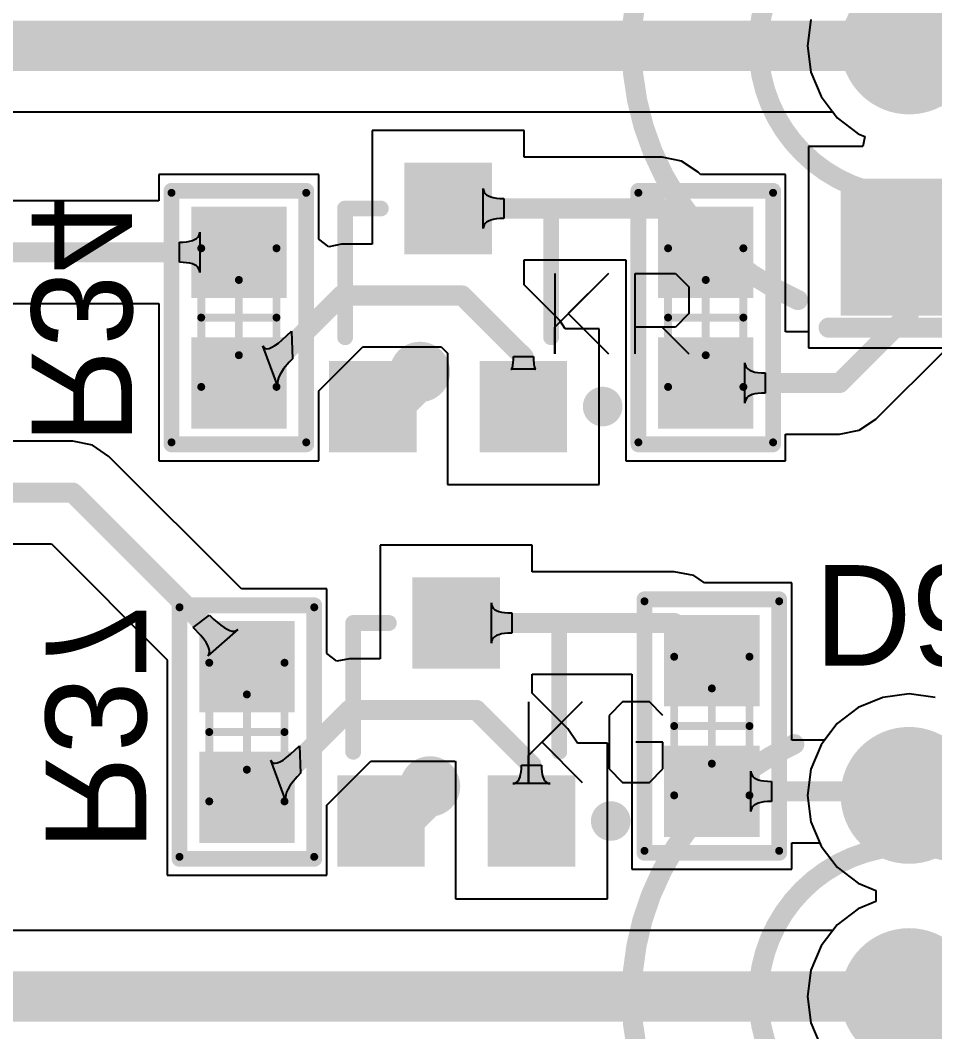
# Model space of a CAD drawing. Extents: x 8 to 204, y 9 to 177.
# Drawn here: x 124.98 to 136.52, y 34.29 to 47.06 of the extents above; entities that cross this region are included whole.
import ezdxf

# ---------------------------------------------------------------- set-up
doc = ezdxf.new("R2010")
doc.units = 0
doc.layers.get('0').update_dxf_attribs({"linetype": 'CONTINUOUS'})
for name, color, linetype in [('BOTTOMLAYER', 5, 'CONTINUOUS'), ('BOTTOMOVERLAY', 54, 'CONTINUOUS'), ('BOTTOMPASTE', 16, 'CONTINUOUS'), ('BOTTOMSOLDER', 6, 'CONTINUOUS'), ('MECHANICAL1', 6, 'CONTINUOUS'), ('MECHANICAL13', 56, 'CONTINUOUS'), ('MECHANICAL15', 56, 'CONTINUOUS'), ('MULTILAYER', 9, 'CONTINUOUS'), ('PADHOLELAYER', 156, 'CONTINUOUS'), ('TOPLAYER', 1, 'CONTINUOUS'), ('TOPOVERLAY', 2, 'CONTINUOUS'), ('TOPSOLDER', 216, 'CONTINUOUS'), ('VIAHOLELAYER', 16, 'CONTINUOUS')]:
    doc.layers.add(name, color=color, linetype=linetype)

# ---------------------------------------------------------------- blocks, each defined once
blk = doc.blocks.new('0603___MONTAGEM_M_QUINA_B4')
at = {"layer": 'BOTTOMLAYER'}
for points in [[(-1.3, 0.5), (-1.3, -0.5), (-0.35, 0.5), (-0.35, -0.5)], [(0.35, 0.5), (0.35, -0.5), (1.3, 0.5), (1.3, -0.5)]]:
    blk.add_solid(points, dxfattribs=at)
at = {"layer": 'BOTTOMOVERLAY', "const_width": 0.2}
for points in [[(-1.6, 0.85), (-1.6, -0.85)], [(-1.6, 0.85), (1.6, 0.85)], [(1.6, 0.85), (1.6, -0.85)], [(-1.6, -0.85), (1.6, -0.85)]]:
    blk.add_lwpolyline(points, dxfattribs=at)
at = {"layer": 'BOTTOMOVERLAY', "const_width": 0.1}
for points in [[(-1.65, 0.85, 1), (-1.55, 0.85, 1)], [(-1.65, 0.85, 1), (-1.55, 0.85, 1)], [(1.55, 0.85, 1), (1.65, 0.85, 1)], [(1.55, 0.85, 1), (1.65, 0.85, 1)], [(-1.65, -0.85, 1), (-1.55, -0.85, 1)], [(-1.65, -0.85, 1), (-1.55, -0.85, 1)], [(1.55, -0.85, 1), (1.65, -0.85, 1)], [(1.55, -0.85, 1), (1.65, -0.85, 1)]]:
    blk.add_lwpolyline(points, format="xyb", close=True, dxfattribs=at)
at = {"layer": 'BOTTOMPASTE'}
for points in [[(-1.3, 0.5), (-1.3, -0.5), (-0.35, 0.5), (-0.35, -0.5)], [(0.35, 0.5), (0.35, -0.5), (1.3, 0.5), (1.3, -0.5)]]:
    blk.add_solid(points, dxfattribs=at)
at = {"layer": 'BOTTOMSOLDER'}
for points in [[(-1.402, 0.602), (-1.402, -0.602), (-0.248, 0.602), (-0.248, -0.602)], [(0.248, 0.602), (0.248, -0.602), (1.402, 0.602), (1.402, -0.602)]]:
    blk.add_solid(points, dxfattribs=at)
at = {"layer": 'MECHANICAL13', "const_width": 0.1}
for points in [[(-0.875, 0.475), (-0.875, -0.475)], [(-0.875, 0.475), (0.875, 0.475)], [(0.875, 0.475), (0.875, -0.475)], [(-0.875, -0.475), (0.875, -0.475)]]:
    blk.add_lwpolyline(points, dxfattribs=at)
at = {"layer": 'MECHANICAL13', "const_width": 0.05}
for points in [[(-0.9, 0.475, 1), (-0.85, 0.475, 1)], [(-0.9, 0.475, 1), (-0.85, 0.475, 1)], [(0.85, 0.475, 1), (0.9, 0.475, 1)], [(0.85, 0.475, 1), (0.9, 0.475, 1)], [(-0.9, -0.475, 1), (-0.85, -0.475, 1)], [(-0.9, -0.475, 1), (-0.85, -0.475, 1)], [(0.85, -0.475, 1), (0.9, -0.475, 1)], [(0.85, -0.475, 1), (0.9, -0.475, 1)]]:
    blk.add_lwpolyline(points, format="xyb", close=True, dxfattribs=at)
at = {"layer": 'MECHANICAL15', "const_width": 0.1}
for points in [[(-1.575, 0.85), (-1.575, -0.85)], [(-1.575, 0.85), (1.575, 0.85)], [(1.575, 0.85), (1.575, -0.85)], [(0, 0.475), (0, -0.475)], [(-0.475, 0), (0.475, 0)], [(-1.575, -0.85), (1.575, -0.85)]]:
    blk.add_lwpolyline(points, dxfattribs=at)
at = {"layer": 'MECHANICAL15', "const_width": 0.05}
for points in [[(-1.6, 0.85, 1), (-1.55, 0.85, 1)], [(-1.6, 0.85, 1), (-1.55, 0.85, 1)], [(1.55, 0.85, 1), (1.6, 0.85, 1)], [(1.55, 0.85, 1), (1.6, 0.85, 1)], [(-0.025, 0.475, 1), (0.025, 0.475, 1)], [(-0.5, 0, 1), (-0.45, 0, 1)], [(0.45, 0, 1), (0.5, 0, 1)], [(-0.025, -0.475, 1), (0.025, -0.475, 1)], [(-1.6, -0.85, 1), (-1.55, -0.85, 1)], [(-1.6, -0.85, 1), (-1.55, -0.85, 1)], [(1.55, -0.85, 1), (1.6, -0.85, 1)], [(1.55, -0.85, 1), (1.6, -0.85, 1)]]:
    blk.add_lwpolyline(points, format="xyb", close=True, dxfattribs=at)
blk = doc.blocks.new('0603___MONTAGEM_M_QUINA_B7')
at = {"layer": 'BOTTOMLAYER'}
for points in [[(-1.3, 0.5), (-1.3, -0.5), (-0.35, 0.5), (-0.35, -0.5)], [(0.35, 0.5), (0.35, -0.5), (1.3, 0.5), (1.3, -0.5)]]:
    blk.add_solid(points, dxfattribs=at)
at = {"layer": 'BOTTOMOVERLAY', "const_width": 0.2}
for points in [[(-1.6, 0.85), (-1.6, -0.85)], [(-1.6, 0.85), (1.6, 0.85)], [(1.6, 0.85), (1.6, -0.85)], [(-1.6, -0.85), (1.6, -0.85)]]:
    blk.add_lwpolyline(points, dxfattribs=at)
at = {"layer": 'BOTTOMOVERLAY', "const_width": 0.1}
for points in [[(-1.65, 0.85, 1), (-1.55, 0.85, 1)], [(-1.65, 0.85, 1), (-1.55, 0.85, 1)], [(1.55, 0.85, 1), (1.65, 0.85, 1)], [(1.55, 0.85, 1), (1.65, 0.85, 1)], [(-1.65, -0.85, 1), (-1.55, -0.85, 1)], [(-1.65, -0.85, 1), (-1.55, -0.85, 1)], [(1.55, -0.85, 1), (1.65, -0.85, 1)], [(1.55, -0.85, 1), (1.65, -0.85, 1)]]:
    blk.add_lwpolyline(points, format="xyb", close=True, dxfattribs=at)
at = {"layer": 'BOTTOMPASTE'}
for points in [[(-1.3, 0.5), (-1.3, -0.5), (-0.35, 0.5), (-0.35, -0.5)], [(0.35, 0.5), (0.35, -0.5), (1.3, 0.5), (1.3, -0.5)]]:
    blk.add_solid(points, dxfattribs=at)
at = {"layer": 'BOTTOMSOLDER'}
for points in [[(-1.402, 0.602), (-1.402, -0.602), (-0.248, 0.602), (-0.248, -0.602)], [(0.248, 0.602), (0.248, -0.602), (1.402, 0.602), (1.402, -0.602)]]:
    blk.add_solid(points, dxfattribs=at)
at = {"layer": 'MECHANICAL13', "const_width": 0.1}
for points in [[(-0.875, 0.475), (-0.875, -0.475)], [(-0.875, 0.475), (0.875, 0.475)], [(0.875, 0.475), (0.875, -0.475)], [(-0.875, -0.475), (0.875, -0.475)]]:
    blk.add_lwpolyline(points, dxfattribs=at)
at = {"layer": 'MECHANICAL13', "const_width": 0.05}
for points in [[(-0.9, 0.475, 1), (-0.85, 0.475, 1)], [(-0.9, 0.475, 1), (-0.85, 0.475, 1)], [(0.85, 0.475, 1), (0.9, 0.475, 1)], [(0.85, 0.475, 1), (0.9, 0.475, 1)], [(-0.9, -0.475, 1), (-0.85, -0.475, 1)], [(-0.9, -0.475, 1), (-0.85, -0.475, 1)], [(0.85, -0.475, 1), (0.9, -0.475, 1)], [(0.85, -0.475, 1), (0.9, -0.475, 1)]]:
    blk.add_lwpolyline(points, format="xyb", close=True, dxfattribs=at)
at = {"layer": 'MECHANICAL15', "const_width": 0.1}
for points in [[(-1.575, 0.85), (-1.575, -0.85)], [(-1.575, 0.85), (1.575, 0.85)], [(1.575, 0.85), (1.575, -0.85)], [(0, 0.475), (0, -0.475)], [(-0.475, 0), (0.475, 0)], [(-1.575, -0.85), (1.575, -0.85)]]:
    blk.add_lwpolyline(points, dxfattribs=at)
at = {"layer": 'MECHANICAL15', "const_width": 0.05}
for points in [[(-1.6, 0.85, 1), (-1.55, 0.85, 1)], [(-1.6, 0.85, 1), (-1.55, 0.85, 1)], [(1.55, 0.85, 1), (1.6, 0.85, 1)], [(1.55, 0.85, 1), (1.6, 0.85, 1)], [(-0.025, 0.475, 1), (0.025, 0.475, 1)], [(-0.5, 0, 1), (-0.45, 0, 1)], [(0.45, 0, 1), (0.5, 0, 1)], [(-0.025, -0.475, 1), (0.025, -0.475, 1)], [(-1.6, -0.85, 1), (-1.55, -0.85, 1)], [(-1.6, -0.85, 1), (-1.55, -0.85, 1)], [(1.55, -0.85, 1), (1.6, -0.85, 1)], [(1.55, -0.85, 1), (1.6, -0.85, 1)]]:
    blk.add_lwpolyline(points, format="xyb", close=True, dxfattribs=at)
blk = doc.blocks.new('0603___MONTAGEM_M_QUINA_BC')
at = {"layer": 'BOTTOMLAYER'}
for points in [[(-1.3, 0.5), (-1.3, -0.5), (-0.35, 0.5), (-0.35, -0.5)], [(0.35, 0.5), (0.35, -0.5), (1.3, 0.5), (1.3, -0.5)]]:
    blk.add_solid(points, dxfattribs=at)
at = {"layer": 'BOTTOMOVERLAY', "const_width": 0.2}
for points in [[(-1.6, -0.85), (-1.6, 0.85)], [(1.6, 0.85), (-1.6, 0.85)], [(1.6, -0.85), (1.6, 0.85)], [(1.6, -0.85), (-1.6, -0.85)]]:
    blk.add_lwpolyline(points, dxfattribs=at)
at = {"layer": 'BOTTOMOVERLAY', "const_width": 0.1}
for points in [[(-1.65, 0.85, 1), (-1.55, 0.85, 1)], [(-1.65, 0.85, 1), (-1.55, 0.85, 1)], [(1.55, 0.85, 1), (1.65, 0.85, 1)], [(1.55, 0.85, 1), (1.65, 0.85, 1)], [(-1.65, -0.85, 1), (-1.55, -0.85, 1)], [(-1.65, -0.85, 1), (-1.55, -0.85, 1)], [(1.55, -0.85, 1), (1.65, -0.85, 1)], [(1.55, -0.85, 1), (1.65, -0.85, 1)]]:
    blk.add_lwpolyline(points, format="xyb", close=True, dxfattribs=at)
at = {"layer": 'BOTTOMPASTE'}
for points in [[(-1.3, 0.5), (-1.3, -0.5), (-0.35, 0.5), (-0.35, -0.5)], [(0.35, 0.5), (0.35, -0.5), (1.3, 0.5), (1.3, -0.5)]]:
    blk.add_solid(points, dxfattribs=at)
at = {"layer": 'BOTTOMSOLDER'}
for points in [[(-1.402, 0.602), (-1.402, -0.602), (-0.248, 0.602), (-0.248, -0.602)], [(0.248, 0.602), (0.248, -0.602), (1.402, 0.602), (1.402, -0.602)]]:
    blk.add_solid(points, dxfattribs=at)
at = {"layer": 'MECHANICAL13', "const_width": 0.1}
for points in [[(-0.875, -0.475), (-0.875, 0.475)], [(0.875, 0.475), (-0.875, 0.475)], [(0.875, -0.475), (0.875, 0.475)], [(0.875, -0.475), (-0.875, -0.475)]]:
    blk.add_lwpolyline(points, dxfattribs=at)
at = {"layer": 'MECHANICAL13', "const_width": 0.05}
for points in [[(-0.9, 0.475, 1), (-0.85, 0.475, 1)], [(-0.9, 0.475, 1), (-0.85, 0.475, 1)], [(0.85, 0.475, 1), (0.9, 0.475, 1)], [(0.85, 0.475, 1), (0.9, 0.475, 1)], [(-0.9, -0.475, 1), (-0.85, -0.475, 1)], [(-0.9, -0.475, 1), (-0.85, -0.475, 1)], [(0.85, -0.475, 1), (0.9, -0.475, 1)], [(0.85, -0.475, 1), (0.9, -0.475, 1)]]:
    blk.add_lwpolyline(points, format="xyb", close=True, dxfattribs=at)
at = {"layer": 'MECHANICAL15', "const_width": 0.1}
for points in [[(-1.575, -0.85), (-1.575, 0.85)], [(1.575, 0.85), (-1.575, 0.85)], [(1.575, -0.85), (1.575, 0.85)], [(0, -0.475), (0, 0.475)], [(0.475, 0), (-0.475, 0)], [(1.575, -0.85), (-1.575, -0.85)]]:
    blk.add_lwpolyline(points, dxfattribs=at)
at = {"layer": 'MECHANICAL15', "const_width": 0.05}
for points in [[(-1.6, 0.85, 1), (-1.55, 0.85, 1)], [(-1.6, 0.85, 1), (-1.55, 0.85, 1)], [(1.55, 0.85, 1), (1.6, 0.85, 1)], [(1.55, 0.85, 1), (1.6, 0.85, 1)], [(-0.025, 0.475, 1), (0.025, 0.475, 1)], [(-0.5, 0, 1), (-0.45, 0, 1)], [(0.45, 0, 1), (0.5, 0, 1)], [(-0.025, -0.475, 1), (0.025, -0.475, 1)], [(-1.6, -0.85, 1), (-1.55, -0.85, 1)], [(-1.6, -0.85, 1), (-1.55, -0.85, 1)], [(1.55, -0.85, 1), (1.6, -0.85, 1)], [(1.55, -0.85, 1), (1.6, -0.85, 1)]]:
    blk.add_lwpolyline(points, format="xyb", close=True, dxfattribs=at)
blk = doc.blocks.new('0603___MONTAGEM_M_QUINA_BF')
at = {"layer": 'BOTTOMLAYER'}
for points in [[(-1.3, 0.5), (-1.3, -0.5), (-0.35, 0.5), (-0.35, -0.5)], [(0.35, 0.5), (0.35, -0.5), (1.3, 0.5), (1.3, -0.5)]]:
    blk.add_solid(points, dxfattribs=at)
at = {"layer": 'BOTTOMOVERLAY', "const_width": 0.2}
for points in [[(-1.6, -0.85), (-1.6, 0.85)], [(1.6, 0.85), (-1.6, 0.85)], [(1.6, -0.85), (1.6, 0.85)], [(1.6, -0.85), (-1.6, -0.85)]]:
    blk.add_lwpolyline(points, dxfattribs=at)
at = {"layer": 'BOTTOMOVERLAY', "const_width": 0.1}
for points in [[(-1.65, 0.85, 1), (-1.55, 0.85, 1)], [(-1.65, 0.85, 1), (-1.55, 0.85, 1)], [(1.55, 0.85, 1), (1.65, 0.85, 1)], [(1.55, 0.85, 1), (1.65, 0.85, 1)], [(-1.65, -0.85, 1), (-1.55, -0.85, 1)], [(-1.65, -0.85, 1), (-1.55, -0.85, 1)], [(1.55, -0.85, 1), (1.65, -0.85, 1)], [(1.55, -0.85, 1), (1.65, -0.85, 1)]]:
    blk.add_lwpolyline(points, format="xyb", close=True, dxfattribs=at)
at = {"layer": 'BOTTOMPASTE'}
for points in [[(-1.3, 0.5), (-1.3, -0.5), (-0.35, 0.5), (-0.35, -0.5)], [(0.35, 0.5), (0.35, -0.5), (1.3, 0.5), (1.3, -0.5)]]:
    blk.add_solid(points, dxfattribs=at)
at = {"layer": 'BOTTOMSOLDER'}
for points in [[(-1.402, 0.602), (-1.402, -0.602), (-0.248, 0.602), (-0.248, -0.602)], [(0.248, 0.602), (0.248, -0.602), (1.402, 0.602), (1.402, -0.602)]]:
    blk.add_solid(points, dxfattribs=at)
at = {"layer": 'MECHANICAL13', "const_width": 0.1}
for points in [[(-0.875, -0.475), (-0.875, 0.475)], [(0.875, 0.475), (-0.875, 0.475)], [(0.875, -0.475), (0.875, 0.475)], [(0.875, -0.475), (-0.875, -0.475)]]:
    blk.add_lwpolyline(points, dxfattribs=at)
at = {"layer": 'MECHANICAL13', "const_width": 0.05}
for points in [[(-0.9, 0.475, 1), (-0.85, 0.475, 1)], [(-0.9, 0.475, 1), (-0.85, 0.475, 1)], [(0.85, 0.475, 1), (0.9, 0.475, 1)], [(0.85, 0.475, 1), (0.9, 0.475, 1)], [(-0.9, -0.475, 1), (-0.85, -0.475, 1)], [(-0.9, -0.475, 1), (-0.85, -0.475, 1)], [(0.85, -0.475, 1), (0.9, -0.475, 1)], [(0.85, -0.475, 1), (0.9, -0.475, 1)]]:
    blk.add_lwpolyline(points, format="xyb", close=True, dxfattribs=at)
at = {"layer": 'MECHANICAL15', "const_width": 0.1}
for points in [[(-1.575, -0.85), (-1.575, 0.85)], [(1.575, 0.85), (-1.575, 0.85)], [(1.575, -0.85), (1.575, 0.85)], [(0, -0.475), (0, 0.475)], [(0.475, 0), (-0.475, 0)], [(1.575, -0.85), (-1.575, -0.85)]]:
    blk.add_lwpolyline(points, dxfattribs=at)
at = {"layer": 'MECHANICAL15', "const_width": 0.05}
for points in [[(-1.6, 0.85, 1), (-1.55, 0.85, 1)], [(-1.6, 0.85, 1), (-1.55, 0.85, 1)], [(1.55, 0.85, 1), (1.6, 0.85, 1)], [(1.55, 0.85, 1), (1.6, 0.85, 1)], [(-0.025, 0.475, 1), (0.025, 0.475, 1)], [(-0.5, 0, 1), (-0.45, 0, 1)], [(0.45, 0, 1), (0.5, 0, 1)], [(-0.025, -0.475, 1), (0.025, -0.475, 1)], [(-1.6, -0.85, 1), (-1.55, -0.85, 1)], [(-1.6, -0.85, 1), (-1.55, -0.85, 1)], [(1.55, -0.85, 1), (1.6, -0.85, 1)], [(1.55, -0.85, 1), (1.6, -0.85, 1)]]:
    blk.add_lwpolyline(points, format="xyb", close=True, dxfattribs=at)
blk = doc.blocks.new('SOT_23B_B_174')
at = {"layer": 'BOTTOMLAYER'}
for points in [[(-1.4, 0.775), (-0.5, 0.775), (-1.4, 1.725), (-0.5, 1.725)], [(0.5, 0.775), (1.4, 0.775), (0.5, 1.725), (1.4, 1.725)], [(-0.45, -1.725), (0.45, -1.725), (-0.45, -0.775), (0.45, -0.775)]]:
    blk.add_solid(points, dxfattribs=at)
at = {"layer": 'BOTTOMOVERLAY'}
for points, const_width in [([(-1.825, 1.25, 1), (-2.075, 1.25, 1)], 0.25), ([(-2.138, 1.25, 1), (-2.013, 1.25, 1)], 0.125), ([(-1.887, 1.25, 1), (-1.763, 1.25, 1)], 0.125), ([(-1.35, 0.375, 1), (-1.25, 0.375, 1)], 0.1), ([(1.25, 0.375, 1), (1.35, 0.375, 1)], 0.1), ([(-1.35, -1.25, 1), (-1.25, -1.25, 1)], 0.1), ([(-1.35, -1.25, 1), (-1.25, -1.25, 1)], 0.1), ([(-0.9, -1.25, 1), (-0.8, -1.25, 1)], 0.1), ([(0.8, -1.25, 1), (0.9, -1.25, 1)], 0.1), ([(1.25, -1.25, 1), (1.35, -1.25, 1)], 0.1), ([(1.25, -1.25, 1), (1.35, -1.25, 1)], 0.1)]:
    blk.add_lwpolyline(points, format="xyb", close=True, dxfattribs=dict(at, const_width=const_width))
at = {"layer": 'BOTTOMOVERLAY', "const_width": 0.2}
for points in [[(-1.3, 0.375), (-1.3, -1.25)], [(1.3, 0.375), (1.3, -1.25)], [(-0.85, -1.25), (-1.3, -1.25)], [(1.3, -1.25), (0.85, -1.25)]]:
    blk.add_lwpolyline(points, dxfattribs=at)
at = {"layer": 'BOTTOMPASTE'}
for points in [[(-1.4, 0.775), (-0.5, 0.775), (-1.4, 1.725), (-0.5, 1.725)], [(0.5, 0.775), (1.4, 0.775), (0.5, 1.725), (1.4, 1.725)], [(-0.45, -1.725), (0.45, -1.725), (-0.45, -0.775), (0.45, -0.775)]]:
    blk.add_solid(points, dxfattribs=at)
at = {"layer": 'BOTTOMSOLDER'}
for points in [[(-1.502, 0.673), (-0.398, 0.673), (-1.502, 1.827), (-0.398, 1.827)], [(0.398, 0.673), (1.502, 0.673), (0.398, 1.827), (1.502, 1.827)], [(-0.552, -1.827), (0.552, -1.827), (-0.552, -0.673), (0.552, -0.673)]]:
    blk.add_solid(points, dxfattribs=at)
blk = doc.blocks.new('SOT_23B_B_177')
at = {"layer": 'BOTTOMLAYER'}
for points in [[(-1.4, 0.775), (-0.5, 0.775), (-1.4, 1.725), (-0.5, 1.725)], [(0.5, 0.775), (1.4, 0.775), (0.5, 1.725), (1.4, 1.725)], [(-0.45, -1.725), (0.45, -1.725), (-0.45, -0.775), (0.45, -0.775)]]:
    blk.add_solid(points, dxfattribs=at)
at = {"layer": 'BOTTOMOVERLAY'}
for points, const_width in [([(-1.825, 1.25, 1), (-2.075, 1.25, 1)], 0.25), ([(-2.138, 1.25, 1), (-2.013, 1.25, 1)], 0.125), ([(-1.887, 1.25, 1), (-1.763, 1.25, 1)], 0.125), ([(-1.35, 0.375, 1), (-1.25, 0.375, 1)], 0.1), ([(1.25, 0.375, 1), (1.35, 0.375, 1)], 0.1), ([(-1.35, -1.25, 1), (-1.25, -1.25, 1)], 0.1), ([(-1.35, -1.25, 1), (-1.25, -1.25, 1)], 0.1), ([(-0.9, -1.25, 1), (-0.8, -1.25, 1)], 0.1), ([(0.8, -1.25, 1), (0.9, -1.25, 1)], 0.1), ([(1.25, -1.25, 1), (1.35, -1.25, 1)], 0.1), ([(1.25, -1.25, 1), (1.35, -1.25, 1)], 0.1)]:
    blk.add_lwpolyline(points, format="xyb", close=True, dxfattribs=dict(at, const_width=const_width))
at = {"layer": 'BOTTOMOVERLAY', "const_width": 0.2}
for points in [[(-1.3, 0.375), (-1.3, -1.25)], [(1.3, 0.375), (1.3, -1.25)], [(-0.85, -1.25), (-1.3, -1.25)], [(1.3, -1.25), (0.85, -1.25)]]:
    blk.add_lwpolyline(points, dxfattribs=at)
at = {"layer": 'BOTTOMPASTE'}
for points in [[(-1.4, 0.775), (-0.5, 0.775), (-1.4, 1.725), (-0.5, 1.725)], [(0.5, 0.775), (1.4, 0.775), (0.5, 1.725), (1.4, 1.725)], [(-0.45, -1.725), (0.45, -1.725), (-0.45, -0.775), (0.45, -0.775)]]:
    blk.add_solid(points, dxfattribs=at)
at = {"layer": 'BOTTOMSOLDER'}
for points in [[(-1.502, 0.673), (-0.398, 0.673), (-1.502, 1.827), (-0.398, 1.827)], [(0.398, 0.673), (1.502, 0.673), (0.398, 1.827), (1.502, 1.827)], [(-0.552, -1.827), (0.552, -1.827), (-0.552, -0.673), (0.552, -0.673)]]:
    blk.add_solid(points, dxfattribs=at)
blk = doc.blocks.new('L___3___________195')
at = {"layer": 'BOTTOMLAYER', "const_width": 0.762}
for points in [[(-0.381, 2.54, 1), (0.381, 2.54, 1)], [(-0.381, 0, 1), (0.381, 0, 1)]]:
    blk.add_lwpolyline(points, format="xyb", close=True, dxfattribs=at)
at = {"layer": 'BOTTOMLAYER'}
blk.add_solid([(0.762, -1.778), (-0.762, -1.778), (0.762, -3.302), (-0.762, -3.302)], dxfattribs=at)
at = {"layer": 'BOTTOMSOLDER', "const_width": 0.864}
for points in [[(-0.432, 2.54, 1), (0.432, 2.54, 1)], [(-0.432, 0, 1), (0.432, 0, 1)]]:
    blk.add_lwpolyline(points, format="xyb", close=True, dxfattribs=at)
at = {"layer": 'BOTTOMSOLDER'}
blk.add_solid([(0.864, -1.676), (-0.864, -1.676), (0.864, -3.404), (-0.864, -3.404)], dxfattribs=at)
at = {"layer": 'MECHANICAL1'}
for points, const_width in [([(1.9, 0, 1), (-1.9, 0, 1)], 0.254), ([(-1.963, 0, 1), (-1.836, 0, 1)], 0.127), ([(1.836, 0, 1), (1.963, 0, 1)], 0.127)]:
    blk.add_lwpolyline(points, format="xyb", close=True, dxfattribs=dict(at, const_width=const_width))
at = {"layer": 'MULTILAYER', "const_width": 0.762}
for points in [[(-0.381, 2.54, 1), (0.381, 2.54, 1)], [(-0.381, 0, 1), (0.381, 0, 1)]]:
    blk.add_lwpolyline(points, format="xyb", close=True, dxfattribs=at)
at = {"layer": 'MULTILAYER'}
blk.add_solid([(0.762, -1.778), (-0.762, -1.778), (0.762, -3.302), (-0.762, -3.302)], dxfattribs=at)
at = {"layer": 'PADHOLELAYER', "const_width": 0.394}
for points in [[(-0.197, 2.54, 1), (0.197, 2.54, 1)], [(-0.197, 0, 1), (0.197, 0, 1)], [(-0.197, -2.54, 1), (0.197, -2.54, 1)]]:
    blk.add_lwpolyline(points, format="xyb", close=True, dxfattribs=at)
at = {"layer": 'TOPLAYER', "const_width": 0.762}
for points in [[(-0.381, 2.54, 1), (0.381, 2.54, 1)], [(-0.381, 0, 1), (0.381, 0, 1)]]:
    blk.add_lwpolyline(points, format="xyb", close=True, dxfattribs=at)
at = {"layer": 'TOPLAYER'}
blk.add_solid([(0.762, -1.778), (-0.762, -1.778), (0.762, -3.302), (-0.762, -3.302)], dxfattribs=at)
at = {"layer": 'TOPOVERLAY', "const_width": 0.254}
for points in [[(-1.403, -3.207, -0.648955), (-1.448, 3.186)], [(1.435, 3.192, -0.647722), (1.427, -3.196)]]:
    blk.add_lwpolyline(points, format="xyb", dxfattribs=at)
at = {"layer": 'TOPOVERLAY', "const_width": 0.127}
for points in [[(-1.512, 3.186, 1), (-1.385, 3.186, 1)], [(1.371, 3.192, 1), (1.498, 3.192, 1)], [(-1.466, -3.207, 1), (-1.339, -3.207, 1)], [(1.364, -3.196, 1), (1.491, -3.196, 1)], [(-1.079, -3.556, 1), (-0.952, -3.556, 1)], [(0.825, -3.556, 1), (0.952, -3.556, 1)]]:
    blk.add_lwpolyline(points, format="xyb", close=True, dxfattribs=at)
at = {"layer": 'TOPOVERLAY', "const_width": 0.254}
blk.add_lwpolyline([(-1.016, -3.556), (0.889, -3.556)], dxfattribs=at)
at = {"layer": 'TOPSOLDER', "const_width": 0.864}
for points in [[(-0.432, 2.54, 1), (0.432, 2.54, 1)], [(-0.432, 0, 1), (0.432, 0, 1)]]:
    blk.add_lwpolyline(points, format="xyb", close=True, dxfattribs=at)
at = {"layer": 'TOPSOLDER'}
blk.add_solid([(0.864, -1.676), (-0.864, -1.676), (0.864, -3.404), (-0.864, -3.404)], dxfattribs=at)
blk = doc.blocks.new('L___3___________196')
at = {"layer": 'BOTTOMLAYER', "const_width": 0.762}
for points in [[(-0.381, 2.54, 1), (0.381, 2.54, 1)], [(-0.381, 0, 1), (0.381, 0, 1)]]:
    blk.add_lwpolyline(points, format="xyb", close=True, dxfattribs=at)
at = {"layer": 'BOTTOMLAYER'}
blk.add_solid([(0.762, -1.778), (-0.762, -1.778), (0.762, -3.302), (-0.762, -3.302)], dxfattribs=at)
at = {"layer": 'BOTTOMSOLDER', "const_width": 0.864}
for points in [[(-0.432, 2.54, 1), (0.432, 2.54, 1)], [(-0.432, 0, 1), (0.432, 0, 1)]]:
    blk.add_lwpolyline(points, format="xyb", close=True, dxfattribs=at)
at = {"layer": 'BOTTOMSOLDER'}
blk.add_solid([(0.864, -1.676), (-0.864, -1.676), (0.864, -3.404), (-0.864, -3.404)], dxfattribs=at)
at = {"layer": 'MECHANICAL1'}
for points, const_width in [([(1.9, 0, 1), (-1.9, 0, 1)], 0.254), ([(-1.963, 0, 1), (-1.836, 0, 1)], 0.127), ([(1.836, 0, 1), (1.963, 0, 1)], 0.127)]:
    blk.add_lwpolyline(points, format="xyb", close=True, dxfattribs=dict(at, const_width=const_width))
at = {"layer": 'MULTILAYER', "const_width": 0.762}
for points in [[(-0.381, 2.54, 1), (0.381, 2.54, 1)], [(-0.381, 0, 1), (0.381, 0, 1)]]:
    blk.add_lwpolyline(points, format="xyb", close=True, dxfattribs=at)
at = {"layer": 'MULTILAYER'}
blk.add_solid([(0.762, -1.778), (-0.762, -1.778), (0.762, -3.302), (-0.762, -3.302)], dxfattribs=at)
at = {"layer": 'PADHOLELAYER', "const_width": 0.394}
for points in [[(-0.197, 2.54, 1), (0.197, 2.54, 1)], [(-0.197, 0, 1), (0.197, 0, 1)], [(-0.197, -2.54, 1), (0.197, -2.54, 1)]]:
    blk.add_lwpolyline(points, format="xyb", close=True, dxfattribs=at)
at = {"layer": 'TOPLAYER', "const_width": 0.762}
for points in [[(-0.381, 2.54, 1), (0.381, 2.54, 1)], [(-0.381, 0, 1), (0.381, 0, 1)]]:
    blk.add_lwpolyline(points, format="xyb", close=True, dxfattribs=at)
at = {"layer": 'TOPLAYER'}
blk.add_solid([(0.762, -1.778), (-0.762, -1.778), (0.762, -3.302), (-0.762, -3.302)], dxfattribs=at)
at = {"layer": 'TOPOVERLAY', "const_width": 0.254}
for points in [[(-1.403, -3.207, -0.648955), (-1.448, 3.186)], [(1.435, 3.192, -0.647722), (1.427, -3.196)]]:
    blk.add_lwpolyline(points, format="xyb", dxfattribs=at)
at = {"layer": 'TOPOVERLAY', "const_width": 0.127}
for points in [[(-1.512, 3.186, 1), (-1.385, 3.186, 1)], [(1.371, 3.192, 1), (1.498, 3.192, 1)], [(-1.466, -3.207, 1), (-1.339, -3.207, 1)], [(1.364, -3.196, 1), (1.491, -3.196, 1)], [(-1.079, -3.556, 1), (-0.952, -3.556, 1)], [(0.825, -3.556, 1), (0.952, -3.556, 1)]]:
    blk.add_lwpolyline(points, format="xyb", close=True, dxfattribs=at)
at = {"layer": 'TOPOVERLAY', "const_width": 0.254}
blk.add_lwpolyline([(-1.016, -3.556), (0.889, -3.556)], dxfattribs=at)
at = {"layer": 'TOPSOLDER', "const_width": 0.864}
for points in [[(-0.432, 2.54, 1), (0.432, 2.54, 1)], [(-0.432, 0, 1), (0.432, 0, 1)]]:
    blk.add_lwpolyline(points, format="xyb", close=True, dxfattribs=at)
at = {"layer": 'TOPSOLDER'}
blk.add_solid([(0.864, -1.676), (-0.864, -1.676), (0.864, -3.404), (-0.864, -3.404)], dxfattribs=at)

msp = doc.modelspace()

# ---------------------------------------------------------------- linework, layer by layer
at = {"layer": 'BOTTOMLAYER'}
for p, q in [((134.957, 47.068), (134.914, 46.736)), ((134.914, 46.736), (134.957, 46.404)), ((134.957, 46.404), (135.085, 46.096)), ((135.085, 46.096), (135.289, 45.83)), ((135.289, 45.83), (135.554, 45.627)), ((131.336, 45.667), (129.42, 45.667)), ((129.42, 45.667), (129.42, 44.234)), ((131.336, 45.331), (131.336, 45.667)), ((135.554, 45.627), (135.636, 45.593)), ((135.636, 45.593), (135.61, 45.466)), ((135.61, 45.466), (134.925, 45.466)), ((134.925, 45.466), (134.925, 43.129)), ((133.077, 45.331), (131.336, 45.331)), ((133.325, 45.282), (133.077, 45.331)), ((133.535, 45.142), (133.325, 45.282)), ((128.745, 45.115), (126.729, 45.115)), ((126.729, 45.115), (126.729, 44.779)), ((128.745, 44.299), (128.745, 45.115)), ((133.562, 45.115), (133.535, 45.142)), ((134.637, 45.115), (133.562, 45.115)), ((134.637, 43.129), (134.637, 45.115)), ((130.822, 44.43), (130.822, 44.938)), ((130.822, 44.938), (130.825, 44.914)), ((130.825, 44.914), (130.832, 44.892)), ((130.832, 44.892), (130.845, 44.873)), ((130.845, 44.873), (130.863, 44.857)), ((130.863, 44.857), (130.886, 44.843)), ((130.886, 44.843), (130.915, 44.831)), ((130.915, 44.831), (130.948, 44.822)), ((130.948, 44.822), (130.987, 44.816)), ((126.729, 44.779), (124.36, 44.779)), ((130.987, 44.816), (131.03, 44.812)), ((131.03, 44.812), (131.079, 44.811)), ((131.079, 44.811), (131.079, 44.557)), ((130.825, 44.454), (130.822, 44.43)), ((130.832, 44.476), (130.825, 44.454)), ((130.845, 44.495), (130.832, 44.476)), ((130.863, 44.511), (130.845, 44.495)), ((130.886, 44.525), (130.863, 44.511)), ((130.915, 44.537), (130.886, 44.525)), ((130.948, 44.546), (130.915, 44.537)), ((130.987, 44.552), (130.948, 44.546)), ((131.03, 44.556), (130.987, 44.552)), ((131.079, 44.557), (131.03, 44.556)), ((127.202, 44.305), (127.22, 44.321)), ((127.22, 44.321), (127.232, 44.34)), ((127.232, 44.34), (127.24, 44.362)), ((127.24, 44.362), (127.243, 44.386)), ((127.243, 44.386), (127.243, 43.878)), ((126.986, 44.259), (127.034, 44.26)), ((126.986, 44.005), (126.986, 44.259)), ((127.034, 44.26), (127.078, 44.264)), ((127.078, 44.264), (127.117, 44.27)), ((127.117, 44.27), (127.15, 44.279)), ((127.15, 44.279), (127.178, 44.291)), ((127.178, 44.291), (127.202, 44.305)), ((128.872, 44.202), (128.745, 44.299)), ((129.032, 44.234), (128.872, 44.202)), ((129.42, 44.234), (129.032, 44.234)), ((127.034, 44.004), (126.986, 44.005)), ((127.078, 44), (127.034, 44.004)), ((127.117, 43.994), (127.078, 44)), ((127.15, 43.985), (127.117, 43.994)), ((127.178, 43.973), (127.15, 43.985)), ((127.202, 43.959), (127.178, 43.973)), ((127.22, 43.943), (127.202, 43.959)), ((127.232, 43.924), (127.22, 43.943)), ((131.336, 43.722), (131.336, 44.037)), ((131.336, 44.037), (132.621, 44.037)), ((132.621, 44.037), (132.621, 43.149)), ((127.24, 43.902), (127.232, 43.924)), ((127.243, 43.878), (127.24, 43.902)), ((131.786, 43.272), (131.336, 43.722)), ((124.092, 43.485), (126.729, 43.485)), ((126.729, 43.485), (126.729, 43.149)), ((131.856, 43.167), (131.786, 43.272)), ((132.286, 43.167), (131.856, 43.167)), ((132.286, 41.201), (132.286, 43.167)), ((126.729, 43.149), (126.729, 41.499)), ((128.285, 43.026), (128.4, 43.134)), ((128.4, 43.134), (128.413, 42.788)), ((132.621, 43.149), (132.621, 41.499)), ((134.925, 43.129), (134.637, 43.129)), ((128.231, 42.429), (128.04, 42.951)), ((128.04, 42.951), (128.052, 42.929)), ((128.052, 42.929), (128.07, 42.917)), ((128.07, 42.917), (128.092, 42.913)), ((128.092, 42.913), (128.12, 42.918)), ((128.12, 42.918), (128.154, 42.932)), ((128.154, 42.932), (128.192, 42.955)), ((128.192, 42.955), (128.236, 42.986)), ((128.236, 42.986), (128.285, 43.026)), ((128.745, 42.383), (129.3, 42.939)), ((129.3, 42.939), (130.288, 42.939)), ((130.288, 42.939), (130.37, 42.857)), ((128.413, 42.788), (128.37, 42.743)), ((130.37, 42.857), (130.37, 41.201)), ((131.198, 42.733), (131.201, 42.784)), ((131.201, 42.814), (131.455, 42.814)), ((131.201, 42.784), (131.201, 42.814)), ((131.455, 42.814), (131.456, 42.784)), ((131.456, 42.784), (131.46, 42.713)), ((135.777, 42.024), (136.653, 42.9)), ((128.3, 42.659), (128.274, 42.62)), ((128.37, 42.743), (128.3, 42.659)), ((131.17, 42.656), (131.176, 42.658)), ((131.486, 42.656), (131.17, 42.656)), ((131.176, 42.658), (131.181, 42.662)), ((131.181, 42.662), (131.186, 42.67)), ((131.186, 42.67), (131.19, 42.681)), ((131.19, 42.681), (131.193, 42.696)), ((131.193, 42.696), (131.196, 42.713)), ((131.196, 42.713), (131.198, 42.733)), ((131.46, 42.713), (131.463, 42.696)), ((131.463, 42.696), (131.466, 42.681)), ((131.466, 42.681), (131.471, 42.67)), ((131.471, 42.67), (131.475, 42.662)), ((131.475, 42.662), (131.481, 42.658)), ((131.481, 42.658), (131.486, 42.656)), ((134.123, 42.228), (134.123, 42.736)), ((134.123, 42.736), (134.126, 42.712)), ((134.126, 42.712), (134.134, 42.69)), ((134.134, 42.69), (134.146, 42.671)), ((134.146, 42.671), (134.164, 42.655)), ((134.164, 42.655), (134.188, 42.641)), ((128.237, 42.548), (128.227, 42.515)), ((128.253, 42.583), (128.237, 42.548)), ((128.274, 42.62), (128.253, 42.583)), ((134.188, 42.641), (134.216, 42.629)), ((134.216, 42.629), (134.249, 42.62)), ((134.249, 42.62), (134.288, 42.614)), ((134.288, 42.614), (134.332, 42.61)), ((134.332, 42.61), (134.38, 42.609)), ((134.38, 42.609), (134.38, 42.355)), ((128.227, 42.515), (128.223, 42.485)), ((128.223, 42.485), (128.224, 42.456)), ((128.224, 42.456), (128.231, 42.429)), ((128.745, 41.499), (128.745, 42.383)), ((134.134, 42.274), (134.126, 42.252)), ((134.146, 42.293), (134.134, 42.274)), ((134.164, 42.309), (134.146, 42.293)), ((134.188, 42.323), (134.164, 42.309)), ((134.216, 42.335), (134.188, 42.323)), ((134.249, 42.344), (134.216, 42.335)), ((134.288, 42.35), (134.249, 42.344)), ((134.332, 42.354), (134.288, 42.35)), ((134.38, 42.355), (134.332, 42.354)), ((134.126, 42.252), (134.123, 42.228)), ((135.567, 41.884), (135.777, 42.024)), ((135.319, 41.835), (135.567, 41.884)), ((134.637, 41.499), (134.637, 41.835)), ((134.637, 41.835), (135.319, 41.835)), ((125.641, 41.745), (119.397, 41.745)), ((125.888, 41.695), (125.641, 41.745)), ((126.098, 41.555), (125.888, 41.695)), ((127.771, 39.883), (126.098, 41.555)), ((126.729, 41.499), (128.745, 41.499)), ((132.621, 41.499), (134.637, 41.499)), ((130.37, 41.201), (132.286, 41.201)), ((116.045, 40.45), (125.372, 40.45)), ((125.372, 40.45), (126.829, 38.993)), ((131.438, 40.435), (129.522, 40.435)), ((129.522, 40.435), (129.522, 39.001)), ((131.438, 40.099), (131.438, 40.435)), ((133.23, 40.099), (131.438, 40.099)), ((133.478, 40.05), (133.23, 40.099)), ((133.614, 39.959), (133.478, 40.05)), ((128.846, 39.883), (127.771, 39.883)), ((127.771, 39.883), (127.771, 39.883)), ((128.846, 39.067), (128.846, 39.883)), ((134.714, 39.959), (133.614, 39.959)), ((134.714, 37.973), (134.714, 39.959)), ((130.924, 39.198), (130.924, 39.706)), ((130.924, 39.706), (130.926, 39.681)), ((130.926, 39.681), (130.934, 39.66)), ((130.934, 39.66), (130.947, 39.641)), ((130.947, 39.641), (130.965, 39.624)), ((130.965, 39.624), (130.988, 39.61)), ((130.988, 39.61), (131.016, 39.599)), ((131.016, 39.599), (131.05, 39.59)), ((131.05, 39.59), (131.088, 39.584)), ((131.088, 39.584), (131.132, 39.58)), ((127.162, 39.397), (127.366, 39.551)), ((127.366, 39.551), (127.417, 39.502)), ((127.417, 39.502), (127.51, 39.424)), ((131.132, 39.58), (131.181, 39.579)), ((131.181, 39.579), (131.181, 39.325)), ((127.258, 39.294), (127.162, 39.397)), ((127.725, 39.369), (127.344, 39.037)), ((127.51, 39.424), (127.551, 39.395)), ((127.551, 39.395), (127.588, 39.373)), ((127.588, 39.373), (127.623, 39.358)), ((127.623, 39.358), (127.653, 39.35)), ((127.653, 39.35), (127.681, 39.35)), ((127.681, 39.35), (127.705, 39.356)), ((127.705, 39.356), (127.725, 39.369)), ((127.294, 39.248), (127.258, 39.294)), ((127.324, 39.206), (127.294, 39.248)), ((127.346, 39.168), (127.324, 39.206)), ((130.926, 39.222), (130.924, 39.198)), ((130.934, 39.243), (130.926, 39.222)), ((130.947, 39.262), (130.934, 39.243)), ((130.965, 39.279), (130.947, 39.262)), ((130.988, 39.293), (130.965, 39.279)), ((131.016, 39.304), (130.988, 39.293)), ((131.05, 39.313), (131.016, 39.304)), ((131.088, 39.32), (131.05, 39.313)), ((131.132, 39.323), (131.088, 39.32)), ((131.181, 39.325), (131.132, 39.323)), ((127.36, 39.134), (127.346, 39.168)), ((127.359, 39.056), (127.367, 39.078)), ((127.368, 39.104), (127.36, 39.134)), ((127.367, 39.078), (127.368, 39.104)), ((126.829, 38.993), (126.829, 38.988)), ((126.829, 38.988), (126.83, 38.983)), ((126.83, 38.983), (126.83, 37.917)), ((127.344, 39.037), (127.359, 39.056)), ((128.973, 38.97), (128.846, 39.067)), ((129.134, 39.001), (128.973, 38.97)), ((129.522, 39.001), (129.134, 39.001)), ((131.438, 38.566), (131.438, 38.804)), ((131.438, 38.804), (132.698, 38.804)), ((132.698, 38.804), (132.698, 37.993)), ((131.888, 38.116), (131.438, 38.566)), ((135.863, 38.513), (135.554, 38.385)), ((136.195, 38.557), (135.863, 38.513)), ((136.526, 38.513), (136.195, 38.557)), ((135.554, 38.385), (135.289, 38.182)), ((135.289, 38.182), (135.129, 37.973)), ((132.009, 37.935), (131.888, 38.116)), ((132.388, 37.935), (132.009, 37.935)), ((132.388, 35.969), (132.388, 37.935)), ((132.698, 37.993), (132.698, 36.343)), ((135.129, 37.973), (134.714, 37.973)), ((126.83, 37.917), (126.83, 36.267)), ((128.387, 37.794), (128.501, 37.901)), ((128.501, 37.901), (128.515, 37.556)), ((128.332, 37.196), (128.142, 37.719)), ((128.142, 37.719), (128.154, 37.697)), ((128.154, 37.697), (128.171, 37.684)), ((128.171, 37.684), (128.194, 37.681)), ((128.194, 37.681), (128.222, 37.686)), ((128.222, 37.686), (128.255, 37.699)), ((128.255, 37.699), (128.294, 37.722)), ((128.294, 37.722), (128.338, 37.754)), ((128.338, 37.754), (128.387, 37.794)), ((128.846, 37.151), (129.402, 37.707)), ((129.402, 37.707), (130.466, 37.707)), ((130.466, 37.707), (130.472, 37.7)), ((130.472, 37.7), (130.472, 35.969)), ((128.515, 37.556), (128.472, 37.511)), ((131.293, 37.538), (131.299, 37.574)), ((131.299, 37.574), (131.302, 37.613)), ((131.302, 37.613), (131.303, 37.658)), ((131.303, 37.658), (131.557, 37.658)), ((131.557, 37.658), (131.558, 37.613)), ((131.558, 37.613), (131.561, 37.574)), ((131.561, 37.574), (131.566, 37.538)), ((134.2, 37.072), (134.2, 37.58)), ((134.2, 37.58), (134.202, 37.556)), ((134.202, 37.556), (134.21, 37.534)), ((128.402, 37.427), (128.375, 37.388)), ((128.472, 37.511), (128.402, 37.427)), ((131.195, 37.424), (131.216, 37.426)), ((131.664, 37.424), (131.195, 37.424)), ((131.216, 37.426), (131.234, 37.433)), ((131.234, 37.433), (131.25, 37.445)), ((131.25, 37.445), (131.264, 37.461)), ((131.264, 37.461), (131.276, 37.482)), ((131.276, 37.482), (131.286, 37.508)), ((131.286, 37.508), (131.293, 37.538)), ((131.566, 37.538), (131.574, 37.508)), ((131.574, 37.508), (131.584, 37.482)), ((131.584, 37.482), (131.595, 37.461)), ((131.595, 37.461), (131.609, 37.445)), ((131.609, 37.445), (131.626, 37.433)), ((131.626, 37.433), (131.644, 37.426)), ((131.644, 37.426), (131.664, 37.424)), ((134.21, 37.534), (134.223, 37.515)), ((134.223, 37.515), (134.241, 37.499)), ((134.241, 37.499), (134.264, 37.485)), ((134.264, 37.485), (134.292, 37.473)), ((134.292, 37.473), (134.325, 37.464)), ((134.325, 37.464), (134.364, 37.458)), ((134.364, 37.458), (134.408, 37.454)), ((134.408, 37.454), (134.457, 37.453)), ((134.457, 37.453), (134.457, 37.199)), ((128.339, 37.316), (128.329, 37.283)), ((128.354, 37.351), (128.339, 37.316)), ((128.375, 37.388), (128.354, 37.351)), ((128.329, 37.283), (128.324, 37.252)), ((128.324, 37.252), (128.325, 37.223)), ((128.325, 37.223), (128.332, 37.196)), ((134.264, 37.167), (134.241, 37.153)), ((134.292, 37.178), (134.264, 37.167)), ((134.325, 37.187), (134.292, 37.178)), ((134.364, 37.194), (134.325, 37.187)), ((134.408, 37.198), (134.364, 37.194)), ((134.457, 37.199), (134.408, 37.198)), ((128.846, 36.267), (128.846, 37.151)), ((134.202, 37.096), (134.2, 37.072)), ((134.21, 37.118), (134.202, 37.096)), ((134.223, 37.137), (134.21, 37.118)), ((134.241, 37.153), (134.223, 37.137)), ((134.714, 36.343), (134.714, 36.678)), ((134.714, 36.678), (135.068, 36.678)), ((135.068, 36.678), (135.085, 36.636)), ((135.085, 36.636), (135.289, 36.37)), ((126.83, 36.267), (128.846, 36.267)), ((132.698, 36.343), (134.714, 36.343)), ((135.289, 36.37), (135.554, 36.167)), ((135.554, 36.167), (135.776, 36.075)), ((135.776, 36.075), (135.776, 35.937)), ((130.472, 35.969), (132.388, 35.969)), ((135.776, 35.937), (135.554, 35.845)), ((135.554, 35.845), (135.289, 35.642)), ((135.289, 35.642), (135.085, 35.376)), ((135.085, 35.376), (134.957, 35.068)), ((134.957, 35.068), (134.914, 34.736)), ((134.914, 34.736), (134.957, 34.404)), ((134.957, 34.404), (135.085, 34.096))]:
    msp.add_line(p, q, dxfattribs=at)
for points, const_width in [([(130.378, 44.684), (133.077, 44.684)], 0.254), ([(133.077, 44.684), (133.629, 44.132)], 0.254), ([(136.195, 43.358), (136.195, 44.196)], 0.254), ([(124.092, 44.132), (127.737, 44.132)], 0.254), ([(127.928, 42.482), (129.032, 43.586)], 0.254), ([(129.032, 43.586), (130.556, 43.586)], 0.254), ([(130.556, 43.586), (131.328, 42.814)], 0.254), ([(135.319, 42.482), (136.195, 43.358)], 0.254), ([(129.585, 42.184), (130.023, 42.621)], 0.635), ([(131.328, 42.184), (131.328, 42.814)], 0.254), ([(127.737, 42.482), (127.928, 42.482)], 0.254), ([(133.629, 42.482), (135.319, 42.482)], 0.254), ([(129.428, 42.184), (129.585, 42.184)], 0.635), ([(108.204, 41.097), (125.641, 41.097)], 0.254), ([(125.641, 41.097), (127.838, 38.9)], 0.254), ([(130.48, 39.452), (133.23, 39.452)], 0.254), ([(133.23, 39.452), (133.706, 38.976)], 0.254), ([(128.029, 37.25), (129.134, 38.354)], 0.254), ([(129.134, 38.354), (130.734, 38.354)], 0.254), ([(130.734, 38.354), (131.43, 37.658)], 0.254), ([(129.712, 36.952), (130.15, 37.389)], 0.635), ([(131.43, 36.952), (131.43, 37.658)], 0.254), ([(133.706, 37.326), (136.145, 37.326)], 0.254), ([(136.145, 37.326), (136.195, 37.276)], 0.254), ([(127.838, 37.25), (128.029, 37.25)], 0.254), ([(129.53, 36.952), (129.712, 36.952)], 0.635)]:
    msp.add_lwpolyline(points, dxfattribs=dict(at, const_width=const_width))
for points, const_width in [([(130.315, 44.684, 1), (130.442, 44.684, 1)], 0.127), ([(133.014, 44.684, 1), (133.141, 44.684, 1)], 0.127), ([(133.014, 44.684, 1), (133.141, 44.684, 1)], 0.127), ([(136.131, 44.196, 1), (136.258, 44.196, 1)], 0.127), ([(127.673, 44.132, 1), (127.8, 44.132, 1)], 0.127), ([(133.566, 44.132, 1), (133.693, 44.132, 1)], 0.127), ([(128.969, 43.586, 1), (129.095, 43.586, 1)], 0.127), ([(128.969, 43.586, 1), (129.095, 43.586, 1)], 0.127), ([(130.493, 43.586, 1), (130.619, 43.586, 1)], 0.127), ([(130.493, 43.586, 1), (130.619, 43.586, 1)], 0.127), ([(136.131, 43.358, 1), (136.258, 43.358, 1)], 0.127), ([(136.131, 43.358, 1), (136.258, 43.358, 1)], 0.127), ([(129.832, 42.621, 1), (130.213, 42.621, 1)], 0.381), ([(129.864, 42.621, 1), (130.181, 42.621, 1)], 0.318), ([(131.265, 42.814, 1), (131.392, 42.814, 1)], 0.127), ([(131.265, 42.814, 1), (131.392, 42.814, 1)], 0.127), ([(127.673, 42.482, 1), (127.8, 42.482, 1)], 0.127), ([(127.864, 42.482, 1), (127.991, 42.482, 1)], 0.127), ([(127.864, 42.482, 1), (127.991, 42.482, 1)], 0.127), ([(133.566, 42.482, 1), (133.693, 42.482, 1)], 0.127), ([(135.256, 42.482, 1), (135.383, 42.482, 1)], 0.127), ([(135.256, 42.482, 1), (135.383, 42.482, 1)], 0.127), ([(129.269, 42.184, 1), (129.587, 42.184, 1)], 0.318), ([(129.427, 42.184, 1), (129.744, 42.184, 1)], 0.318), ([(129.427, 42.184, 1), (129.744, 42.184, 1)], 0.318), ([(131.265, 42.184, 1), (131.392, 42.184, 1)], 0.127), ([(125.577, 41.097, 1), (125.704, 41.097, 1)], 0.127), ([(125.577, 41.097, 1), (125.704, 41.097, 1)], 0.127), ([(130.416, 39.452, 1), (130.543, 39.452, 1)], 0.127), ([(133.166, 39.452, 1), (133.293, 39.452, 1)], 0.127), ([(133.166, 39.452, 1), (133.293, 39.452, 1)], 0.127), ([(133.642, 38.976, 1), (133.769, 38.976, 1)], 0.127), ([(127.775, 38.9, 1), (127.902, 38.9, 1)], 0.127), ([(129.07, 38.354, 1), (129.197, 38.354, 1)], 0.127), ([(129.07, 38.354, 1), (129.197, 38.354, 1)], 0.127), ([(130.67, 38.354, 1), (130.797, 38.354, 1)], 0.127), ([(130.67, 38.354, 1), (130.797, 38.354, 1)], 0.127), ([(129.959, 37.389, 1), (130.34, 37.389, 1)], 0.381), ([(129.991, 37.389, 1), (130.308, 37.389, 1)], 0.318), ([(131.366, 37.658, 1), (131.493, 37.658, 1)], 0.127), ([(131.366, 37.658, 1), (131.493, 37.658, 1)], 0.127), ([(133.642, 37.326, 1), (133.769, 37.326, 1)], 0.127), ([(136.082, 37.326, 1), (136.209, 37.326, 1)], 0.127), ([(136.082, 37.326, 1), (136.209, 37.326, 1)], 0.127), ([(127.775, 37.25, 1), (127.902, 37.25, 1)], 0.127), ([(127.966, 37.25, 1), (128.093, 37.25, 1)], 0.127), ([(127.966, 37.25, 1), (128.093, 37.25, 1)], 0.127), ([(136.131, 37.276, 1), (136.258, 37.276, 1)], 0.127), ([(129.371, 36.952, 1), (129.689, 36.952, 1)], 0.318), ([(129.554, 36.952, 1), (129.871, 36.952, 1)], 0.318), ([(129.554, 36.952, 1), (129.871, 36.952, 1)], 0.318), ([(131.366, 36.952, 1), (131.493, 36.952, 1)], 0.127)]:
    msp.add_lwpolyline(points, format="xyb", close=True, dxfattribs=dict(at, const_width=const_width))
at = {"layer": 'MULTILAYER', "const_width": 0.381}
for points in [[(129.832, 42.621, 1), (130.213, 42.621, 1)], [(129.959, 37.389, 1), (130.34, 37.389, 1)]]:
    msp.add_lwpolyline(points, format="xyb", close=True, dxfattribs=at)
at = {"layer": 'TOPLAYER'}
for p, q in [((121.79, 45.903), (135.233, 45.903)), ((135.233, 45.903), (135.289, 45.83)), ((135.289, 45.83), (135.554, 45.627)), ((135.554, 45.627), (135.636, 45.593)), ((135.636, 45.593), (135.61, 45.466)), ((135.61, 45.466), (134.925, 45.466)), ((134.925, 45.466), (134.925, 42.926)), ((134.925, 42.926), (137.465, 42.926)), ((135.863, 38.513), (135.554, 38.385)), ((136.195, 38.557), (135.863, 38.513)), ((136.526, 38.513), (136.195, 38.557)), ((135.554, 38.385), (135.289, 38.182)), ((135.289, 38.182), (135.085, 37.916)), ((135.085, 37.916), (134.957, 37.608)), ((134.957, 37.608), (134.914, 37.276)), ((134.914, 37.276), (134.957, 36.944)), ((134.957, 36.944), (135.085, 36.636)), ((135.085, 36.636), (135.289, 36.37)), ((135.289, 36.37), (135.554, 36.167)), ((135.554, 36.167), (135.776, 36.075)), ((135.776, 36.075), (135.776, 35.937)), ((135.776, 35.937), (135.554, 35.845)), ((135.554, 35.845), (135.289, 35.642)), ((135.289, 35.642), (135.233, 35.569)), ((135.233, 35.569), (121.79, 35.569))]:
    msp.add_line(p, q, dxfattribs=at)
at = {"layer": 'TOPLAYER', "const_width": 0.635}
for points in [[(120.828, 46.736), (136.195, 46.736)], [(136.195, 46.736), (137.77, 46.736)], [(120.828, 34.736), (136.195, 34.736)], [(136.195, 34.736), (140.945, 34.736)]]:
    msp.add_lwpolyline(points, dxfattribs=at)
at = {"layer": 'TOPLAYER'}
for points, const_width in [([(136.036, 46.736, 1), (136.354, 46.736, 1)], 0.318), ([(136.036, 46.736, 1), (136.354, 46.736, 1)], 0.318), ([(129.832, 42.621, 1), (130.213, 42.621, 1)], 0.381), ([(129.959, 37.389, 1), (130.34, 37.389, 1)], 0.381), ([(136.036, 34.736, 1), (136.354, 34.736, 1)], 0.318), ([(136.036, 34.736, 1), (136.354, 34.736, 1)], 0.318)]:
    msp.add_lwpolyline(points, format="xyb", close=True, dxfattribs=dict(at, const_width=const_width))
at = {"layer": 'TOPOVERLAY'}
for p, q in [((131.724, 43.865), (131.724, 42.85)), ((131.724, 43.188), (132.402, 43.865)), ((132.402, 43.865), (131.894, 43.358)), ((132.74, 42.85), (132.74, 43.865)), ((132.74, 43.865), (133.248, 43.865)), ((133.248, 43.865), (133.417, 43.696)), ((133.417, 43.696), (133.417, 43.358)), ((131.894, 43.358), (132.402, 42.85)), ((133.417, 43.358), (133.248, 43.188)), ((131.724, 42.85), (131.724, 43.188)), ((133.248, 43.188), (132.74, 43.188)), ((133.079, 43.188), (133.417, 42.85)), ((131.394, 38.455), (131.394, 37.44)), ((131.394, 37.778), (132.071, 38.455)), ((132.071, 38.455), (131.563, 37.947)), ((132.579, 38.455), (132.41, 38.286)), ((132.918, 38.455), (132.579, 38.455)), ((133.087, 38.286), (132.918, 38.455)), ((132.41, 38.286), (132.41, 37.609)), ((131.563, 37.947), (132.071, 37.44)), ((133.087, 37.947), (132.748, 37.947)), ((133.087, 37.609), (133.087, 37.947)), ((131.394, 37.44), (131.394, 37.778)), ((132.41, 37.609), (132.579, 37.44)), ((132.918, 37.44), (133.087, 37.609)), ((132.579, 37.44), (132.918, 37.44))]:
    msp.add_line(p, q, dxfattribs=at)
at = {"layer": 'VIAHOLELAYER', "const_width": 0.191}
for points in [[(129.927, 42.621, 1), (130.118, 42.621, 1)], [(130.054, 37.389, 1), (130.245, 37.389, 1)]]:
    msp.add_lwpolyline(points, format="xyb", close=True, dxfattribs=at)

# ---------------------------------------------------------------- block references
for name, p in [('L___3___________196', (136.195, 46.736)), ('L___3___________195', (136.195, 34.736))]:
    msp.add_blockref(name, p)
for name, p, rotation in [('SOT_23B_B_177', (130.378, 43.434), 180), ('0603___MONTAGEM_M_QUINA_B7', (127.737, 43.307), 90), ('0603___MONTAGEM_M_QUINA_BF', (133.629, 43.307), 270), ('SOT_23B_B_174', (130.48, 38.202), 180), ('0603___MONTAGEM_M_QUINA_BC', (133.706, 38.151), 270), ('0603___MONTAGEM_M_QUINA_B4', (127.838, 38.075), 90)]:
    msp.add_blockref(name, p, dxfattribs=dict(rotation=rotation))

# ---------------------------------------------------------------- texts
at = {"layer": 'BOTTOMOVERLAY', "text_generation_flag": 2}
for s, p in [('R34', (125.12, 41.707)), ('R37', (125.298, 36.576))]:
    msp.add_text(s, height=1.27, rotation=270, dxfattribs=at).set_placement(p)
at = {"layer": 'TOPOVERLAY'}
msp.add_text('D9', height=1.27, dxfattribs=at).set_placement((135.001, 38.913))

doc.saveas('drawing.dxf')
